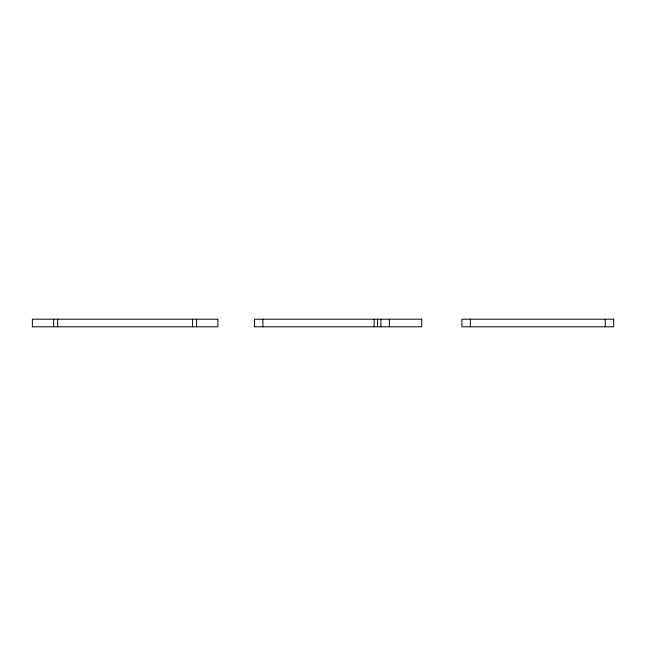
<?xml version="1.0" encoding="UTF-8"?>
<svg xmlns="http://www.w3.org/2000/svg" width="646" height="646" viewBox="0 0 646 646"><rect width="100%" height="100%" fill="white"/><g stroke="black" fill="none" stroke-linecap="round" stroke-linejoin="round"><path stroke-width="0.97" d="M32.3 326.795L217.952 326.795L217.88 319.205L32.373 319.205L32.373 326.795M605.27 319.205L605.27 326.795M470.353 319.205L470.353 326.795M389.36 319.205L389.36 326.795M380.93 319.205L380.93 326.795M377.555 319.205L377.555 326.795M374.179 319.205L374.179 326.795M262.882 319.205L262.882 326.795M196.586 319.205L196.586 326.795M192.581 319.205L192.581 326.795M57.672 319.205L57.672 326.795M53.666 319.205L53.666 326.795M421.733 319.205L254.451 319.205L254.451 326.795L421.733 326.795L421.733 319.205M613.7 319.205L461.922 319.205L461.922 326.795L613.7 326.795L613.7 319.205"/></g></svg>
